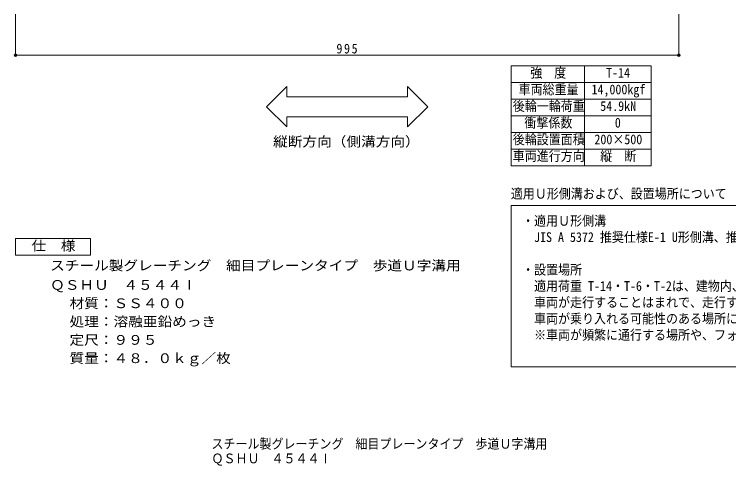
# Model space of a CAD drawing. Units: millimetres, scale not verified. Extents: x -705 to 910, y -691 to 669.
# Drawn here: x -705 to 366, y -691 to -13 of the extents above; entities that cross this region are included whole.
import ezdxf
from ezdxf.enums import TextEntityAlignment as Align

# ---------------------------------------------------------------- set-up
doc = ezdxf.new("R2010")
doc.units = ezdxf.units.MM
doc.header["$LTSCALE"] = 5
doc.header["$PDMODE"] = 32
doc.header["$PDSIZE"] = 4
for name, color, linetype, lineweight in [('E-4', 7, 'Continuous', 9), ('E-5', 7, 'Continuous', 9), ('F-5_F-5ﾚｲﾔ', 7, 'Continuous', 9)]:
    doc.layers.add(name, color=color, linetype=linetype, lineweight=lineweight)
doc.layers.add('F-4_F-4ﾚｲﾔ', color=2, linetype='Continuous')
doc.styles.add('ＭＳ ゴシック', font='')
doc.styles.get('ＭＳ ゴシック').set_extended_font_data('MS Gothic')

msp = doc.modelspace()

# ---------------------------------------------------------------- linework, layer by layer
at = {"layer": 'E-4'}
for p, q in [((-703.29, -12.888), (-703.29, -75.973)), ((291.71, -12.888), (291.71, -75.973)), ((-703.29, -74.473), (291.71, -74.473))]:
    msp.add_line(p, q, dxfattribs=at)
for p in [(-703.29, -74.473), (291.71, -74.473)]:
    msp.add_point(p, dxfattribs=at)
at = {"layer": 'E-5'}
for p, q in [((-296.428, -121.535), (-326.734, -151.841)), ((-296.428, -121.535), (-296.428, -136.841)), ((-115.153, -121.535), (-84.847, -151.841)), ((-115.153, -121.535), (-115.153, -136.841)), ((-296.428, -136.841), (-115.153, -136.841)), ((-326.734, -151.841), (-296.428, -182.148)), ((-84.847, -151.841), (-115.153, -182.148)), ((-296.428, -166.841), (-296.428, -182.148)), ((-296.428, -166.841), (-115.153, -166.841)), ((-115.153, -166.841), (-115.153, -182.148))]:
    msp.add_line(p, q, dxfattribs=at)
at = {"layer": 'E-5', "color": 2}
msp.add_lwpolyline([(-703.29, -374.683), (-703.29, -349.683), (-590.79, -349.683), (-590.79, -374.683)], close=True, dxfattribs=at)
at = {"layer": 'F-5_F-5ﾚｲﾔ', "color": 2}
for p, q in [((40, -90.501), (40, -240.501)), ((40, -90.501), (250, -90.501)), ((150, -90.501), (150, -240.501)), ((250, -90.501), (250, -240.501)), ((40, -115.501), (250, -115.501)), ((40, -140.501), (250, -140.501)), ((40, -165.501), (250, -165.501)), ((40, -190.501), (250, -190.501)), ((40, -215.501), (250, -215.501)), ((40, -240.501), (250, -240.501)), ((40, -300.107), (910, -300.107)), ((40, -542.5), (40, -300.107))]:
    msp.add_line(p, q, dxfattribs=at)
msp.add_lwpolyline([(910, -300.107), (910, -542.5), (40, -542.5)], dxfattribs=at)

# ---------------------------------------------------------------- texts
at = {"layer": 'E-4', "color": 2, "insert": (-222.04, -71.973), "char_height": 14.66, "attachment_point": 7, "style": 'ＭＳ ゴシック'}
msp.add_mtext('\\T1.27;\\W0.9;995', dxfattribs=at)
at = {"layer": 'E-5', "color": 2, "style": 'ＭＳ ゴシック', "width": 1.1}
for s, p in [('縦断方向（側溝方向）', (-317.04, -215.802)), ('仕\u3000様', (-679.54, -372.183)), ('スチール製グレーチング\u3000細目プレーンタイプ\u3000歩道Ｕ字溝用', (-651.529, -401.942)), ('ＱＳＨＵ\u3000４５４４Ⅰ', (-651.529, -431.144)), ('材質：ＳＳ４００', (-622.389, -458.642)), ('処理：溶融亜鉛めっき', (-622.389, -486.143)), ('定尺：９９５', (-622.389, -513.643)), ('質量：４８．０ｋｇ／枚', (-622.389, -541.144))]:
    msp.add_text(s, height=14.66, dxfattribs=at).set_placement(p, align=Align.BOTTOM_LEFT)
at = {"layer": 'F-4_F-4ﾚｲﾔ', "style": 'ＭＳ ゴシック', "width": 0.9}
for s, p in [('スチール製グレーチング\u3000細目プレーンタイプ\u3000歩道Ｕ字溝用', (-409.447, -669.702)), ('ＱＳＨＵ\u3000４５４４Ⅰ', (-409.447, -691.637))]:
    msp.add_text(s, height=14.66, dxfattribs=at).set_placement(p, align=Align.BOTTOM_LEFT)
at = {"layer": 'F-5_F-5ﾚｲﾔ', "style": 'ＭＳ ゴシック', "width": 0.9}
for s, p in [('強\u3000度', (68.75, -112.501)), ('T-14', (182.5, -112.501)), ('車両総重量', (51.25, -137.501)), ('14,000kgf', (160.625, -137.501)), ('後輪一輪荷重', (42.5, -162.501)), ('54.9kN', (173.75, -162.501)), ('衝撃係数', (60, -187.501)), ('0', (195.625, -187.501)), ('後輪設置面積', (42.5, -212.501)), ('200×500', (165, -212.501)), ('車両進行方向', (42.5, -237.501)), ('縦\u3000断', (173.75, -237.501)), ('適用Ｕ形側溝および、設置場所について', (39.559, -294.041)), ('・適用Ｕ形側溝', (56.475, -334.819)), ('\u3000JIS A 5372 推奨仕様E-1 U形側溝、推奨仕様E-2 上ぶた式U形側溝の本体に適用します。', (56.475, -359.288)), ('・設置場所', (56.475, -408.227)), ('\u3000適用荷重 T-14・T-6・T-2は、建物内、建物敷地内、公園敷地内、車道以外で、', (56.475, -432.697)), ('\u3000車両が走行することはまれで、走行することがあっても一時待避などで低速で走行するような、', (56.475, -457.166)), ('\u3000車両が乗り入れる可能性のある場所に設置できます。 ', (56.475, -481.635)), ('\u3000※車両が頻繁に通行する場所や、フォークリフト等の特殊車両が通行する場所には適しません。', (56.475, -506.105))]:
    msp.add_text(s, height=14.66, dxfattribs=at).set_placement(p, align=Align.BOTTOM_LEFT)

doc.saveas('drawing.dxf')
